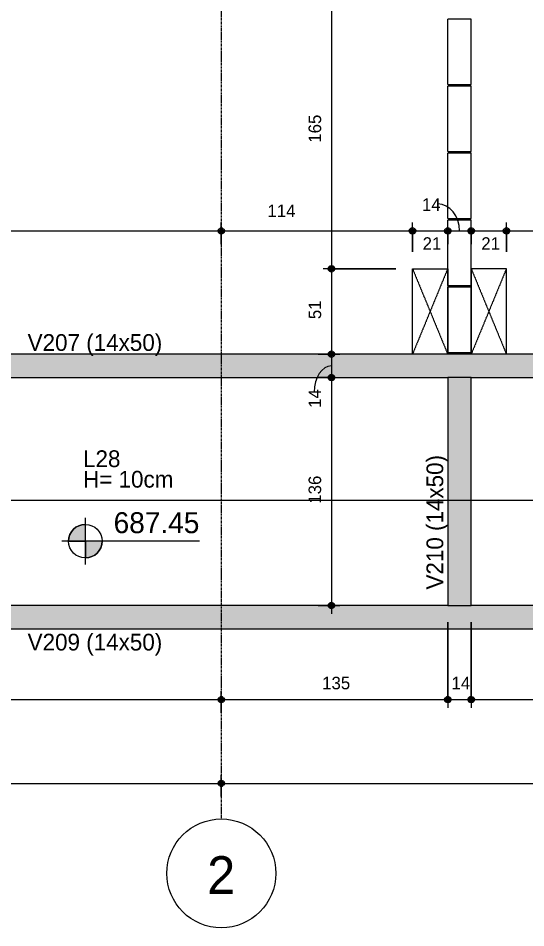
# Model space of a CAD drawing. Header units: centimetres. Extents: x 1490 to 17671, y -2277 to 8860.
# Drawn here: x 8818 to 9121, y -688 to -145 of the extents above; entities that cross this region are included whole.
import ezdxf

# ---------------------------------------------------------------- set-up
doc = ezdxf.new("R2010")
doc.units = ezdxf.units.CM
doc.linetypes.add('Linha de eixo', pattern=[2.2225, 1.27, -0.3175, 0.3175, -0.3175])
doc.linetypes.add('Projeção', pattern=[0.396875, 0.238125, -0.15875])
for name, color, linetype, lineweight, true_color in [('A-ANNO-DIMS-1', 1, 'Continuous', 9, 0xff0000), ('A-DETL-GENF-2', 8, 'Continuous', 9, 0x808080), ('A-DETL-GENF-4', 251, 'Continuous', 9, 0x515151)]:
    doc.layers.add(name, color=color, linetype=linetype, lineweight=lineweight, true_color=true_color)
for name, color, linetype, lineweight in [('A-ANNO-DIMS-50', 7, 'Continuous', 9), ('A-DETL-THIN', 7, 'Continuous', 9), ('A-FLOR-OVHD', 7, 'Projeção', 9), ('G-ANNO-SYMB', 7, 'Continuous', 9), ('G-ANNO-TEXT', 7, 'Continuous', 9), ('S-BEAM', 7, 'Continuous', 9), ('S-BEAM-1', 7, 'Continuous', 13), ('S-GRID-1', 7, 'Linha de eixo', 9), ('S-GRID-IDEN', 7, 'Continuous', 9)]:
    doc.layers.add(name, color=color, linetype=linetype, lineweight=lineweight)
doc.styles.add('Bahnschrift_2', font='', dxfattribs={"height": 12.5})
doc.styles.add('Bahnschrift_6', font='', dxfattribs={"height": 22.5})
doc.styles.add('Bahnschrift_7', font='', dxfattribs={"height": 10})
doc.styles.add('Bahnschrift_8', font='', dxfattribs={"height": 7.5})
doc.styles.get('Bahnschrift_2').set_extended_font_data('Bahnschrift')
doc.styles.get('Bahnschrift_6').set_extended_font_data('Bahnschrift')
doc.styles.get('Bahnschrift_7').set_extended_font_data('Bahnschrift')
doc.styles.get('Bahnschrift_8').set_extended_font_data('Bahnschrift')
doc.dimstyles.new('Linear_-_2_mm_Arial', dxfattribs={"dimscale": 30.48, "dimtxt": 8.33133, "dimasz": 0.393701, "dimexe": 0.164042, "dimexo": 0.328084, "dimgap": 0.131234, "dimtad": 1, "dimdec": 0, "dimzin": 0, "dimdsep": 46, "dimtxsty": 'Bahnschrift_8', "dimblk1": 'DOTSMALL', "dimblk2": 'DOTSMALL', "dimsah": 1, "dimcen": 0.09, "dimdle": 0.164042, "dimazin": 0, "dimtfac": 1, "dimtdec": 4, "dimtix": 1, "dimtmove": 0, "dimatfit": 3, "dimfxl": 1, "dimtvp": 1, "dimtolj": 1, "dimtzin": 0, "dimarcsym": 2})
doc.dimstyles.new('Linear_-_2_mm_Arial_1', dxfattribs={"dimscale": 30.48, "dimtxt": 8.33133, "dimasz": 0.393701, "dimexe": 0.164042, "dimexo": 0.328084, "dimgap": 0.131234, "dimtad": 1, "dimdec": 0, "dimzin": 0, "dimdsep": 46, "dimtxsty": 'Bahnschrift_8', "dimblk1": 'DOTSMALL', "dimblk2": 'DOTSMALL', "dimsah": 1, "dimcen": 0.09, "dimdle": 0.164042, "dimazin": 0, "dimtfac": 1, "dimtdec": 4, "dimtix": 1, "dimtmove": 1, "dimatfit": 3, "dimfxl": 1, "dimtvp": 1, "dimtolj": 1, "dimtzin": 0, "dimarcsym": 2})
doc.dimstyles.new('Linear_-_2_mm_Arial_2', dxfattribs={"dimscale": 30.48, "dimtxt": 8.33133, "dimasz": 0.393701, "dimexe": 0.164042, "dimexo": 0.328084, "dimgap": 0.131234, "dimtad": 1, "dimdec": 0, "dimzin": 0, "dimdsep": 46, "dimtxsty": 'Bahnschrift_8', "dimblk1": 'DOTSMALL', "dimblk2": 'DOTSMALL', "dimsah": 1, "dimcen": 0.09, "dimdle": 0.164042, "dimazin": 0, "dimtfac": 1, "dimtdec": 4, "dimtix": 1, "dimtmove": 2, "dimatfit": 3, "dimfxl": 1, "dimtvp": 1, "dimtolj": 1, "dimtzin": 0, "dimarcsym": 2})

# ---------------------------------------------------------------- blocks, each defined once
blk = doc.blocks.new('LEONE - BLOCO CANALETA 14X39X2 - LEONE - BLOCO CANALETA 14X39X19 2-2460880-FORMA DA COBERTURA')
at = {"layer": 'S-BEAM-1'}
for p, q in [((-19.5, 7), (19.5, 7)), ((-19.5, 7), (-19.5, -7)), ((19.5, -7), (19.5, 7)), ((-19.5, -7), (19.5, -7))]:
    blk.add_line(p, q, dxfattribs=at)
blk = doc.blocks.new('Eixo - M_Cabeça da grade - Círculo-45800-FORMA DA COBERTURA')
at = {"layer": 'S-GRID-IDEN'}
blk.add_circle((0, 0), 0.65, dxfattribs=at)
blk = doc.blocks.new('DIMBLOCK20-FORMA DA COBERTURA')
at = {"layer": 'A-ANNO-DIMS-50', "lineweight": 35, "true_color": 0xff0000}
h = blk.add_hatch(color=1, dxfattribs=at)
edge = h.paths.add_edge_path()
edge.add_arc((8039.29, -601.91), 1.5, 0, 360)
h = blk.add_hatch(color=1, dxfattribs=at)
edge = h.paths.add_edge_path()
edge.add_arc((8939.29, -601.91), 1.5, 0, 360)
at = {"layer": 'A-ANNO-DIMS-50', "color": 1, "true_color": 0xff0000}
for p, q in [((8039.29, -609.79), (8039.29, -596.91)), ((8939.29, -609.79), (8939.29, -596.91)), ((8039.29, -601.91), (8939.29, -601.91)), ((8039.29, -601.91), (8039.29, -609.79)), ((8939.29, -601.91), (8939.29, -609.79))]:
    blk.add_line(p, q, dxfattribs=at)
at = {"layer": 'A-ANNO-DIMS-50', "color": 1, "lineweight": 35, "true_color": 0xff0000}
for centre in [(8039.29, -601.91), (8939.29, -601.91)]:
    blk.add_circle(centre, 1.5, dxfattribs=at)
at = {"layer": 'A-ANNO-DIMS-50', "color": 0, "insert": (8480.77, -588.26), "char_height": 7.5, "width": 20.4496, "attachment_point": 1, "line_spacing_factor": 1.009858, "style": 'Bahnschrift_8'}
blk.add_mtext('900', dxfattribs=at)
blk = doc.blocks.new('_DotSmall')
at = {"color": 0, "linetype": 'ByBlock', "const_width": 0.5}
blk.add_lwpolyline([(-0.0625, 0, 1), (0.0625, 0, 1)], format="xyb", close=True, dxfattribs=at)
blk = doc.blocks.new('DIMBLOCK21-FORMA DA COBERTURA')
at = {"layer": 'A-ANNO-DIMS-50', "lineweight": 35, "true_color": 0xff0000}
h = blk.add_hatch(color=1, dxfattribs=at)
edge = h.paths.add_edge_path()
edge.add_arc((8939.29, -601.91), 1.5, 0, 360)
h = blk.add_hatch(color=1, dxfattribs=at)
edge = h.paths.add_edge_path()
edge.add_arc((9853.29, -601.91), 1.5, 0, 360)
at = {"layer": 'A-ANNO-DIMS-50', "color": 1, "true_color": 0xff0000}
for p, q in [((9853.29, -519.76), (9853.29, -606.91)), ((9853.29, -601.91), (9853.29, -519.76)), ((8939.29, -609.79), (8939.29, -596.91)), ((8939.29, -601.91), (9858.29, -601.91)), ((8939.29, -601.91), (8939.29, -609.79))]:
    blk.add_line(p, q, dxfattribs=at)
at = {"layer": 'A-ANNO-DIMS-50', "color": 1, "lineweight": 35, "true_color": 0xff0000}
for centre in [(8939.29, -601.91), (9853.29, -601.91)]:
    blk.add_circle(centre, 1.5, dxfattribs=at)
at = {"layer": 'A-ANNO-DIMS-50', "color": 0, "insert": (9388.85, -588.26), "char_height": 7.5, "width": 17.8745, "attachment_point": 1, "line_spacing_factor": 1.009858, "style": 'Bahnschrift_8'}
blk.add_mtext('914', dxfattribs=at)
blk = doc.blocks.new('DIMBLOCK30-FORMA DA COBERTURA')
at = {"layer": 'A-ANNO-DIMS-50', "lineweight": 35, "true_color": 0xff0000}
h = blk.add_hatch(color=1, dxfattribs=at)
edge = h.paths.add_edge_path()
edge.add_arc((8668.29, -551.91), 1.5, 0, 360)
h = blk.add_hatch(color=1, dxfattribs=at)
edge = h.paths.add_edge_path()
edge.add_arc((8939.29, -551.91), 1.5, 0, 360)
at = {"layer": 'A-ANNO-DIMS-50', "color": 1, "true_color": 0xff0000}
for p, q in [((8668.29, -504.76), (8668.29, -556.91)), ((8668.29, -551.91), (8668.29, -504.76)), ((8939.29, -559.79), (8939.29, -546.91)), ((8668.29, -551.91), (8939.29, -551.91)), ((8939.29, -551.91), (8939.29, -559.79))]:
    blk.add_line(p, q, dxfattribs=at)
at = {"layer": 'A-ANNO-DIMS-50', "color": 1, "lineweight": 35, "true_color": 0xff0000}
for centre in [(8668.29, -551.91), (8939.29, -551.91)]:
    blk.add_circle(centre, 1.5, dxfattribs=at)
at = {"layer": 'A-ANNO-DIMS-50', "color": 0, "insert": (8796.66, -538.26), "char_height": 7.5, "width": 17.1171, "attachment_point": 1, "line_spacing_factor": 1.009858, "style": 'Bahnschrift_8'}
blk.add_mtext('271', dxfattribs=at)
blk = doc.blocks.new('DIMBLOCK31-FORMA DA COBERTURA')
at = {"layer": 'A-ANNO-DIMS-50', "lineweight": 35, "true_color": 0xff0000}
h = blk.add_hatch(color=1, dxfattribs=at)
edge = h.paths.add_edge_path()
edge.add_arc((8939.29, -551.91), 1.5, 0, 360)
h = blk.add_hatch(color=1, dxfattribs=at)
edge = h.paths.add_edge_path()
edge.add_arc((9074.29, -551.91), 1.5, 0, 360)
at = {"layer": 'A-ANNO-DIMS-50', "color": 1, "true_color": 0xff0000}
for p, q in [((9074.29, -505.76), (9074.29, -556.91)), ((9074.29, -551.91), (9074.29, -505.76)), ((8939.29, -559.79), (8939.29, -546.91)), ((8939.29, -551.91), (9074.29, -551.91)), ((8939.29, -551.91), (8939.29, -559.79))]:
    blk.add_line(p, q, dxfattribs=at)
at = {"layer": 'A-ANNO-DIMS-50', "color": 1, "lineweight": 35, "true_color": 0xff0000}
for centre in [(8939.29, -551.91), (9074.29, -551.91)]:
    blk.add_circle(centre, 1.5, dxfattribs=at)
at = {"layer": 'A-ANNO-DIMS-50', "color": 0, "insert": (8999.41, -538.26), "char_height": 7.5, "width": 17.723, "attachment_point": 1, "line_spacing_factor": 1.009858, "style": 'Bahnschrift_8'}
blk.add_mtext('135', dxfattribs=at)
blk = doc.blocks.new('DIMBLOCK32-FORMA DA COBERTURA')
at = {"layer": 'A-ANNO-DIMS-50', "lineweight": 35, "true_color": 0xff0000}
h = blk.add_hatch(color=1, dxfattribs=at)
edge = h.paths.add_edge_path()
edge.add_arc((9074.29, -551.91), 1.5, 0, 360)
h = blk.add_hatch(color=1, dxfattribs=at)
edge = h.paths.add_edge_path()
edge.add_arc((9088.29, -551.91), 1.5, 0, 360)
at = {"layer": 'A-ANNO-DIMS-50', "color": 1, "true_color": 0xff0000}
for p, q in [((9074.29, -505.76), (9074.29, -556.91)), ((9074.29, -551.91), (9074.29, -505.76)), ((9088.29, -505.76), (9088.29, -556.91)), ((9088.29, -551.91), (9088.29, -505.76)), ((9074.29, -551.91), (9088.29, -551.91))]:
    blk.add_line(p, q, dxfattribs=at)
at = {"layer": 'A-ANNO-DIMS-50', "color": 1, "lineweight": 35, "true_color": 0xff0000}
for centre in [(9074.29, -551.91), (9088.29, -551.91)]:
    blk.add_circle(centre, 1.5, dxfattribs=at)
at = {"layer": 'A-ANNO-DIMS-50', "color": 0, "insert": (9076.56, -538.26), "char_height": 7.5, "width": 11.3609, "attachment_point": 1, "line_spacing_factor": 1.009858, "style": 'Bahnschrift_8'}
blk.add_mtext('14', dxfattribs=at)
blk = doc.blocks.new('DIMBLOCK33-FORMA DA COBERTURA')
at = {"layer": 'A-ANNO-DIMS-50', "lineweight": 35, "true_color": 0xff0000}
h = blk.add_hatch(color=1, dxfattribs=at)
edge = h.paths.add_edge_path()
edge.add_arc((9088.29, -551.91), 1.5, 0, 360)
h = blk.add_hatch(color=1, dxfattribs=at)
edge = h.paths.add_edge_path()
edge.add_arc((9504.29, -551.91), 1.5, 0, 360)
at = {"layer": 'A-ANNO-DIMS-50', "color": 1, "true_color": 0xff0000}
for p, q in [((9088.29, -505.76), (9088.29, -556.91)), ((9088.29, -551.91), (9088.29, -505.76)), ((9504.29, -505.76), (9504.29, -556.91)), ((9504.29, -551.91), (9504.29, -505.76)), ((9088.29, -551.91), (9504.29, -551.91))]:
    blk.add_line(p, q, dxfattribs=at)
at = {"layer": 'A-ANNO-DIMS-50', "color": 1, "lineweight": 35, "true_color": 0xff0000}
for centre in [(9088.29, -551.91), (9504.29, -551.91)]:
    blk.add_circle(centre, 1.5, dxfattribs=at)
at = {"layer": 'A-ANNO-DIMS-50', "color": 0, "insert": (9288.85, -538.26), "char_height": 7.5, "width": 17.8745, "attachment_point": 1, "line_spacing_factor": 1.009858, "style": 'Bahnschrift_8'}
blk.add_mtext('416', dxfattribs=at)
blk = doc.blocks.new('DIMBLOCK147-FORMA DA COBERTURA')
at = {"layer": 'A-ANNO-DIMS-50', "lineweight": 35, "true_color": 0xff0000}
h = blk.add_hatch(color=1, dxfattribs=at)
edge = h.paths.add_edge_path()
edge.add_arc((8668.29, -272.22), 1.5, 0, 360)
h = blk.add_hatch(color=1, dxfattribs=at)
edge = h.paths.add_edge_path()
edge.add_arc((8939.29, -272.22), 1.5, 0, 360)
at = {"layer": 'A-ANNO-DIMS-50', "color": 1, "true_color": 0xff0000}
for p, q in [((8668.29, -280.1), (8668.29, -267.22)), ((8939.29, -280.1), (8939.29, -267.22)), ((8668.29, -272.22), (8939.29, -272.22)), ((8668.29, -272.22), (8668.29, -280.1)), ((8939.29, -272.22), (8939.29, -280.1))]:
    blk.add_line(p, q, dxfattribs=at)
at = {"layer": 'A-ANNO-DIMS-50', "color": 1, "lineweight": 35, "true_color": 0xff0000}
for centre in [(8668.29, -272.22), (8939.29, -272.22)]:
    blk.add_circle(centre, 1.5, dxfattribs=at)
at = {"layer": 'A-ANNO-DIMS-50', "color": 0, "insert": (8796.66, -258.58), "char_height": 7.5, "width": 17.1171, "attachment_point": 1, "line_spacing_factor": 1.009858, "style": 'Bahnschrift_8'}
blk.add_mtext('271', dxfattribs=at)
blk = doc.blocks.new('DIMBLOCK148-FORMA DA COBERTURA')
at = {"layer": 'A-ANNO-DIMS-50', "lineweight": 35, "true_color": 0xff0000}
h = blk.add_hatch(color=1, dxfattribs=at)
edge = h.paths.add_edge_path()
edge.add_arc((8939.29, -272.22), 1.5, 0, 360)
h = blk.add_hatch(color=1, dxfattribs=at)
edge = h.paths.add_edge_path()
edge.add_arc((9053.29, -272.22), 1.5, 0, 360)
at = {"layer": 'A-ANNO-DIMS-50', "color": 1, "true_color": 0xff0000}
for p, q in [((8939.29, -280.1), (8939.29, -267.22)), ((9053.29, -284.76), (9053.29, -267.22)), ((8939.29, -272.22), (9053.29, -272.22)), ((8939.29, -272.22), (8939.29, -280.1)), ((9053.29, -272.22), (9053.29, -284.76))]:
    blk.add_line(p, q, dxfattribs=at)
at = {"layer": 'A-ANNO-DIMS-50', "color": 1, "lineweight": 35, "true_color": 0xff0000}
for centre in [(8939.29, -272.22), (9053.29, -272.22)]:
    blk.add_circle(centre, 1.5, dxfattribs=at)
at = {"layer": 'A-ANNO-DIMS-50', "color": 0, "insert": (8966.79, -256.47), "char_height": 7.5, "width": 15.6023, "attachment_point": 1, "line_spacing_factor": 1.009858, "style": 'Bahnschrift_8'}
blk.add_mtext('114', dxfattribs=at)
blk = doc.blocks.new('DIMBLOCK149-FORMA DA COBERTURA')
at = {"layer": 'A-ANNO-DIMS-50', "lineweight": 35, "true_color": 0xff0000}
h = blk.add_hatch(color=1, dxfattribs=at)
edge = h.paths.add_edge_path()
edge.add_arc((9053.29, -272.22), 1.5, 0, 360)
h = blk.add_hatch(color=1, dxfattribs=at)
edge = h.paths.add_edge_path()
edge.add_arc((9074.29, -272.22), 1.5, 0, 360)
at = {"layer": 'A-ANNO-DIMS-50', "color": 1, "true_color": 0xff0000}
for p, q in [((9053.29, -284.76), (9053.29, -267.22)), ((9074.29, -280.1), (9074.29, -267.22)), ((9053.29, -272.22), (9074.29, -272.22)), ((9053.29, -272.22), (9053.29, -284.76)), ((9074.29, -272.22), (9074.29, -280.1))]:
    blk.add_line(p, q, dxfattribs=at)
at = {"layer": 'A-ANNO-DIMS-50', "color": 1, "lineweight": 35, "true_color": 0xff0000}
for centre in [(9053.29, -272.22), (9074.29, -272.22)]:
    blk.add_circle(centre, 1.5, dxfattribs=at)
at = {"layer": 'A-ANNO-DIMS-50', "color": 0, "insert": (9059.31, -275.99), "char_height": 7.5, "width": 10.755, "attachment_point": 1, "line_spacing_factor": 1.009858, "style": 'Bahnschrift_8'}
blk.add_mtext('21', dxfattribs=at)
blk = doc.blocks.new('DIMBLOCK150-FORMA DA COBERTURA')
at = {"layer": 'A-ANNO-DIMS-50', "lineweight": 35, "true_color": 0xff0000}
h = blk.add_hatch(color=1, dxfattribs=at)
edge = h.paths.add_edge_path()
edge.add_arc((9074.29, -272.22), 1.5, 0, 360)
h = blk.add_hatch(color=1, dxfattribs=at)
edge = h.paths.add_edge_path()
edge.add_arc((9088.29, -272.22), 1.5, 0, 360)
at = {"layer": 'A-ANNO-DIMS-50', "color": 1, "true_color": 0xff0000}
for p, q in [((9074.29, -280.1), (9074.29, -267.22)), ((9088.29, -280.1), (9088.29, -267.22)), ((9074.29, -272.22), (9088.29, -272.22)), ((9074.29, -272.22), (9074.29, -280.1)), ((9088.29, -272.22), (9088.29, -280.1))]:
    blk.add_line(p, q, dxfattribs=at)
at = {"layer": 'A-ANNO-DIMS-50', "color": 1, "lineweight": 35, "true_color": 0xff0000}
for centre in [(9074.29, -272.22), (9088.29, -272.22)]:
    blk.add_circle(centre, 1.5, dxfattribs=at)
at = {"layer": 'A-ANNO-DIMS-50', "color": 1, "true_color": 0xff0000}
blk.add_ellipse((9068.38, -272.22), major_axis=(0, 16.14), ratio=0.799828, start_param=4.712389, end_param=6.283185, dxfattribs=at)
at = {"layer": 'A-ANNO-DIMS-50', "color": 0, "insert": (9058.92, -252.75), "char_height": 7.5, "width": 11.3609, "attachment_point": 1, "line_spacing_factor": 1.009858, "style": 'Bahnschrift_8'}
blk.add_mtext('14', dxfattribs=at)
blk = doc.blocks.new('DIMBLOCK151-FORMA DA COBERTURA')
at = {"layer": 'A-ANNO-DIMS-50', "lineweight": 35, "true_color": 0xff0000}
h = blk.add_hatch(color=1, dxfattribs=at)
edge = h.paths.add_edge_path()
edge.add_arc((9088.29, -272.22), 1.5, 0, 360)
h = blk.add_hatch(color=1, dxfattribs=at)
edge = h.paths.add_edge_path()
edge.add_arc((9109.29, -272.22), 1.5, 0, 360)
at = {"layer": 'A-ANNO-DIMS-50', "color": 1, "true_color": 0xff0000}
for p, q in [((9088.29, -280.1), (9088.29, -267.22)), ((9109.29, -284.76), (9109.29, -267.22)), ((9088.29, -272.22), (9109.29, -272.22)), ((9088.29, -272.22), (9088.29, -280.1)), ((9109.29, -272.22), (9109.29, -284.76))]:
    blk.add_line(p, q, dxfattribs=at)
at = {"layer": 'A-ANNO-DIMS-50', "color": 1, "lineweight": 35, "true_color": 0xff0000}
for centre in [(9088.29, -272.22), (9109.29, -272.22)]:
    blk.add_circle(centre, 1.5, dxfattribs=at)
at = {"layer": 'A-ANNO-DIMS-50', "color": 0, "insert": (9094.31, -275.99), "char_height": 7.5, "width": 10.755, "attachment_point": 1, "line_spacing_factor": 1.009858, "style": 'Bahnschrift_8'}
blk.add_mtext('21', dxfattribs=at)
blk = doc.blocks.new('DIMBLOCK152-FORMA DA COBERTURA')
at = {"layer": 'A-ANNO-DIMS-50', "lineweight": 35, "true_color": 0xff0000}
h = blk.add_hatch(color=1, dxfattribs=at)
edge = h.paths.add_edge_path()
edge.add_arc((9109.29, -272.22), 1.5, 0, 360)
h = blk.add_hatch(color=1, dxfattribs=at)
edge = h.paths.add_edge_path()
edge.add_arc((9504.29, -272.22), 1.5, 0, 360)
at = {"layer": 'A-ANNO-DIMS-50', "color": 1, "true_color": 0xff0000}
for p, q in [((9109.29, -284.76), (9109.29, -267.22)), ((9504.29, -280.1), (9504.29, -267.22)), ((9109.29, -272.22), (9504.29, -272.22)), ((9109.29, -272.22), (9109.29, -284.76)), ((9504.29, -272.22), (9504.29, -280.1))]:
    blk.add_line(p, q, dxfattribs=at)
at = {"layer": 'A-ANNO-DIMS-50', "color": 1, "lineweight": 35, "true_color": 0xff0000}
for centre in [(9109.29, -272.22), (9504.29, -272.22)]:
    blk.add_circle(centre, 1.5, dxfattribs=at)
at = {"layer": 'A-ANNO-DIMS-50', "color": 0, "insert": (9298.46, -258.58), "char_height": 7.5, "width": 19.9952, "attachment_point": 1, "line_spacing_factor": 1.009858, "style": 'Bahnschrift_8'}
blk.add_mtext('395', dxfattribs=at)
blk = doc.blocks.new('DIMBLOCK260-FORMA DA COBERTURA')
at = {"layer": 'A-ANNO-DIMS-50', "lineweight": 35, "true_color": 0xff0000}
h = blk.add_hatch(color=1, dxfattribs=at)
edge = h.paths.add_edge_path()
edge.add_arc((9004.96, -129.76), 1.5, 0, 360)
h = blk.add_hatch(color=1, dxfattribs=at)
edge = h.paths.add_edge_path()
edge.add_arc((9004.96, -294.76), 1.5, 0, 360)
at = {"layer": 'A-ANNO-DIMS-50', "color": 1, "true_color": 0xff0000}
for p, q in [((8997.08, -129.76), (9009.96, -129.76)), ((9004.96, -129.76), (8997.08, -129.76)), ((9004.96, -129.76), (9004.96, -294.76)), ((9043.29, -294.76), (8999.96, -294.76)), ((9004.96, -294.76), (9043.29, -294.76))]:
    blk.add_line(p, q, dxfattribs=at)
at = {"layer": 'A-ANNO-DIMS-50', "color": 1, "lineweight": 35, "true_color": 0xff0000}
for centre in [(9004.96, -129.76), (9004.96, -294.76)]:
    blk.add_circle(centre, 1.5, dxfattribs=at)
at = {"layer": 'A-ANNO-DIMS-50', "color": 0, "insert": (8991.31, -219.58), "char_height": 7.5, "width": 17.5715, "attachment_point": 1, "rotation": 90, "line_spacing_factor": 1.009858, "style": 'Bahnschrift_8'}
blk.add_mtext('165', dxfattribs=at)
blk = doc.blocks.new('DIMBLOCK261-FORMA DA COBERTURA')
at = {"layer": 'A-ANNO-DIMS-50', "lineweight": 35, "true_color": 0xff0000}
h = blk.add_hatch(color=1, dxfattribs=at)
edge = h.paths.add_edge_path()
edge.add_arc((9004.96, -294.76), 1.5, 0, 360)
h = blk.add_hatch(color=1, dxfattribs=at)
edge = h.paths.add_edge_path()
edge.add_arc((9004.96, -345.76), 1.5, 0, 360)
at = {"layer": 'A-ANNO-DIMS-50', "color": 1, "true_color": 0xff0000}
for p, q in [((9043.29, -294.76), (8999.96, -294.76)), ((9004.96, -294.76), (9004.96, -345.76)), ((9004.96, -294.76), (9043.29, -294.76)), ((8997.08, -345.76), (9009.96, -345.76)), ((9004.96, -345.76), (8997.08, -345.76))]:
    blk.add_line(p, q, dxfattribs=at)
at = {"layer": 'A-ANNO-DIMS-50', "color": 1, "lineweight": 35, "true_color": 0xff0000}
for centre in [(9004.96, -294.76), (9004.96, -345.76)]:
    blk.add_circle(centre, 1.5, dxfattribs=at)
at = {"layer": 'A-ANNO-DIMS-50', "color": 0, "insert": (8991.31, -324.86), "char_height": 7.5, "width": 11.0579, "attachment_point": 1, "rotation": 90, "line_spacing_factor": 1.009858, "style": 'Bahnschrift_8'}
blk.add_mtext('51', dxfattribs=at)
blk = doc.blocks.new('DIMBLOCK262-FORMA DA COBERTURA')
at = {"layer": 'A-ANNO-DIMS-50', "lineweight": 35, "true_color": 0xff0000}
h = blk.add_hatch(color=1, dxfattribs=at)
edge = h.paths.add_edge_path()
edge.add_arc((9004.96, -345.76), 1.5, 0, 360)
h = blk.add_hatch(color=1, dxfattribs=at)
edge = h.paths.add_edge_path()
edge.add_arc((9004.96, -359.76), 1.5, 0, 360)
at = {"layer": 'A-ANNO-DIMS-50', "color": 1, "true_color": 0xff0000}
for p, q in [((8997.08, -345.76), (9009.96, -345.76)), ((9004.96, -345.76), (8997.08, -345.76)), ((9004.96, -345.76), (9004.96, -359.76)), ((8997.08, -359.76), (9009.96, -359.76)), ((9004.96, -359.76), (8997.08, -359.76))]:
    blk.add_line(p, q, dxfattribs=at)
at = {"layer": 'A-ANNO-DIMS-50', "color": 1, "lineweight": 35, "true_color": 0xff0000}
for centre in [(9004.96, -345.76), (9004.96, -359.76)]:
    blk.add_circle(centre, 1.5, dxfattribs=at)
at = {"layer": 'A-ANNO-DIMS-50', "color": 1, "true_color": 0xff0000}
blk.add_ellipse((9004.96, -368.34), major_axis=(0, 15.58), ratio=0.661764, start_param=0, end_param=1.570796, dxfattribs=at)
at = {"layer": 'A-ANNO-DIMS-50', "color": 0, "insert": (8991.31, -377.81), "char_height": 7.5, "width": 11.3609, "attachment_point": 1, "rotation": 90, "line_spacing_factor": 1.009858, "style": 'Bahnschrift_8'}
blk.add_mtext('14', dxfattribs=at)
blk = doc.blocks.new('DIMBLOCK263-FORMA DA COBERTURA')
at = {"layer": 'A-ANNO-DIMS-50', "lineweight": 35, "true_color": 0xff0000}
h = blk.add_hatch(color=1, dxfattribs=at)
edge = h.paths.add_edge_path()
edge.add_arc((9004.96, -359.76), 1.5, 0, 360)
h = blk.add_hatch(color=1, dxfattribs=at)
edge = h.paths.add_edge_path()
edge.add_arc((9004.96, -495.76), 1.5, 0, 360)
at = {"layer": 'A-ANNO-DIMS-50', "color": 1, "true_color": 0xff0000}
for p, q in [((8997.08, -359.76), (9009.96, -359.76)), ((9004.96, -359.76), (8997.08, -359.76)), ((9004.96, -359.76), (9004.96, -500.76)), ((8997.08, -495.76), (9009.96, -495.76)), ((9004.96, -495.76), (8997.08, -495.76))]:
    blk.add_line(p, q, dxfattribs=at)
at = {"layer": 'A-ANNO-DIMS-50', "color": 1, "lineweight": 35, "true_color": 0xff0000}
for centre in [(9004.96, -359.76), (9004.96, -495.76)]:
    blk.add_circle(centre, 1.5, dxfattribs=at)
at = {"layer": 'A-ANNO-DIMS-50', "color": 0, "insert": (8991.31, -435.01), "char_height": 7.5, "width": 17.4201, "attachment_point": 1, "rotation": 90, "line_spacing_factor": 1.009858, "style": 'Bahnschrift_8'}
blk.add_mtext('136', dxfattribs=at)

msp = doc.modelspace()

# ---------------------------------------------------------------- hatches: boundary and pattern name
at = {"layer": 'A-DETL-GENF-2'}
for points in [[(8654.29, -359.76), (9518.29, -359.76), (9518.29, -345.76), (8654.29, -345.76)], [(9088.29, -495.76), (9088.29, -359.76), (9074.29, -359.76), (9074.29, -495.76)], [(9518.29, -509.76), (9518.29, -495.76), (8654.29, -495.76), (8654.29, -509.76), (9285.86, -509.76)]]:
    msp.add_hatch(color=256, dxfattribs=at).paths.add_polyline_path(points)
at = {"layer": 'A-DETL-GENF-4'}
for points in [[(8848.56, -457.36), (8858.22, -457.36), (8858.22, -447.36), (8855.63, -447.71), (8853.22, -448.7), (8851.14, -450.29), (8849.56, -452.36), (8848.56, -454.78), (8848.22, -457.36)], [(8858.22, -467.36), (8860.8, -467.02), (8863.22, -466.02), (8865.29, -464.44), (8866.88, -462.36), (8867.87, -459.95), (8868.22, -457.36), (8858.22, -457.36), (8858.22, -467.02)]]:
    msp.add_hatch(color=256, dxfattribs=at).paths.add_polyline_path(points)

# ---------------------------------------------------------------- linework, layer by layer
at = {"layer": 'A-DETL-THIN'}
for p, q in [((9504.29, -345.76), (8668.29, -345.76)), ((8668.29, -359.76), (9074.29, -359.76)), ((9088.29, -359.76), (9074.29, -359.76)), ((9074.29, -359.76), (9074.29, -495.76)), ((9088.29, -359.76), (9504.29, -359.76)), ((9088.29, -495.76), (9088.29, -359.76)), ((8858.22, -471.36), (8858.22, -443.36)), ((8858.22, -457.36), (8858.22, -447.36)), ((8926.22, -457.36), (8844.22, -457.36)), ((8848.22, -457.36), (8858.22, -457.36)), ((8868.22, -457.36), (8858.22, -457.36)), ((8858.22, -457.36), (8858.22, -467.36)), ((9074.29, -495.76), (8668.29, -495.76)), ((9074.29, -495.76), (9088.29, -495.76)), ((9504.29, -495.76), (9088.29, -495.76)), ((8654.29, -509.76), (9518.29, -509.76))]:
    msp.add_line(p, q, dxfattribs=at)
msp.add_circle((8858.22, -457.36), 10, dxfattribs=at)
for start, end in [(90, 180), (270, 360)]:
    msp.add_arc((8858.22, -457.36), 10, start, end, dxfattribs=at)
at = {"layer": 'A-FLOR-OVHD'}
for p, q in [((9053.29, -345.76), (9053.29, -294.76)), ((9053.29, -294.76), (9074.29, -294.76)), ((9074.29, -294.76), (9053.29, -345.76)), ((9053.29, -294.76), (9074.29, -345.76)), ((9074.29, -294.76), (9074.29, -345.76)), ((9088.29, -294.76), (9088.29, -345.76)), ((9109.29, -294.76), (9088.29, -294.76)), ((9088.29, -294.76), (9109.29, -345.76)), ((9109.29, -294.76), (9088.29, -345.76)), ((9109.29, -345.76), (9109.29, -294.76))]:
    msp.add_line(p, q, dxfattribs=at)
at = {"layer": 'G-ANNO-SYMB'}
msp.add_line((6938.91, -432.87), (10058.88, -432.87), dxfattribs=at)
at = {"layer": 'S-GRID-1'}
msp.add_line((8939.29, 921.64), (8939.29, -623.1), dxfattribs=at)

# ---------------------------------------------------------------- block references
at = {"layer": 'S-BEAM', "rotation": 89.9999999999999}
for p in [(9081.29, -165.26), (9081.29, -205.26), (9081.29, -245.26), (9081.29, -285.26), (9081.29, -325.26)]:
    msp.add_blockref('LEONE - BLOCO CANALETA 14X39X2 - LEONE - BLOCO CANALETA 14X39X19 2-2460880-FORMA DA COBERTURA', p, dxfattribs=at)
at = {"layer": 'S-GRID-IDEN', "xscale": 49.99999999999998, "yscale": 49.99999999999998, "zscale": 49.99999999999998, "rotation": 180}
msp.add_blockref('Eixo - M_Cabeça da grade - Círculo-45800-FORMA DA COBERTURA', (8939.29, -655.6), dxfattribs=at)

# ---------------------------------------------------------------- texts
at = {"layer": 'G-ANNO-TEXT', "attachment_point": 1}
for s, insert, char_height, width, style in [('V207 (14x50)', (8823.78, -333.82), 10, 97.0042, 'Bahnschrift_7'), ('L28', (8856.82, -403.15), 10, 28.4599, 'Bahnschrift_7'), ('H= 10cm', (8856.82, -415.41), 10, 62.9325, 'Bahnschrift_7'), ('687.45', (8875.07, -440.08), 12.5, 62.1308, 'Bahnschrift_2'), ('V209 (14x50)', (8823.78, -512.6), 10, 97.0042, 'Bahnschrift_7')]:
    msp.add_mtext(s, dxfattribs=dict(at, insert=insert, char_height=char_height, width=width, style=style))
at = {"layer": 'G-ANNO-TEXT', "insert": (9061.63, -486.22), "char_height": 10, "width": 93.7974, "attachment_point": 1, "rotation": 90, "style": 'Bahnschrift_7'}
msp.add_mtext('V210 (14x50)', dxfattribs=at)

# ---------------------------------------------------------------- dimensions: what is measured, and where the dimension line sits
at = {"layer": 'A-ANNO-DIMS-1'}
for base, p1, p2, override, picture, middle in [((9004.96, -294.76), (9007.08, -129.76), (9053.29, -294.76), {"dimpost": '<>', "dimfxl": 171.349791}, 'DIMBLOCK260-FORMA DA COBERTURA', (8997.17, -212.26)), ((9004.96, -345.76), (9053.29, -294.76), (9007.08, -345.76), {"dimpost": '<>', "dimfxl": 68.824056}, 'DIMBLOCK261-FORMA DA COBERTURA', (8997.17, -320.26)), ((9004.96, -495.76), (9007.08, -359.76), (9007.08, -495.76), {"dimpost": '<>', "dimfxl": 136}, 'DIMBLOCK263-FORMA DA COBERTURA', (8997.13, -427.76))]:
    dim = msp.add_linear_dim(base=base, p1=p1, p2=p2, angle=90, dimstyle='Linear_-_2_mm_Arial', override=override, dxfattribs=at)
    dim.commit()
    dim.dimension.update_dxf_attribs({"geometry": picture, "text_midpoint": middle})
for base, p1, p2, dimstyle, override, picture, middle in [((9088.29, -272.22), (9074.29, -270.1), (9088.29, -270.1), 'Linear_-_2_mm_Arial_1', {"dimpost": '<>', "dimfxl": 14}, 'DIMBLOCK150-FORMA DA COBERTURA', (9064.6, -257.75)), ((9053.29, -272.22), (8939.29, -270.1), (9053.29, -294.76), 'Linear_-_2_mm_Arial_2', {"dimpost": '<>', "dimfxl": 116.635168}, 'DIMBLOCK148-FORMA DA COBERTURA', (8974.59, -261.47)), ((9074.29, -272.22), (9053.29, -294.76), (9074.29, -270.1), 'Linear_-_2_mm_Arial_2', {"dimpost": '<>', "dimfxl": 32.384601}, 'DIMBLOCK149-FORMA DA COBERTURA', (9064.69, -280.99)), ((9109.29, -272.22), (9088.29, -270.1), (9109.29, -294.76), 'Linear_-_2_mm_Arial_2', {"dimpost": '<>', "dimfxl": 32.384601}, 'DIMBLOCK151-FORMA DA COBERTURA', (9099.69, -280.99))]:
    dim = msp.add_linear_dim(base=base, p1=p1, p2=p2, dimstyle=dimstyle, override=override, dxfattribs=at)
    dim.commit()
    dim.dimension.update_dxf_attribs({"geometry": picture, "text_midpoint": middle, "dimtype": 160})
for base, p1, p2, override, picture, middle in [((8939.29, -272.22), (8668.29, -270.1), (8939.29, -270.1), {"dimpost": '<>', "dimfxl": 271}, 'DIMBLOCK147-FORMA DA COBERTURA', (8803.79, -264.44)), ((9504.29, -272.22), (9109.29, -294.76), (9504.29, -270.1), {"dimpost": '<>', "dimfxl": 395.768572}, 'DIMBLOCK152-FORMA DA COBERTURA', (9306.79, -264.4)), ((8939.29, -551.91), (8668.29, -494.76), (8939.29, -549.79), {"dimpost": '<>', "dimfxl": 276.531465}, 'DIMBLOCK30-FORMA DA COBERTURA', (8803.79, -544.12)), ((9074.29, -551.91), (8939.29, -549.79), (9074.29, -495.76), {"dimpost": '<>', "dimfxl": 145.411777}, 'DIMBLOCK31-FORMA DA COBERTURA', (9006.79, -544.08)), ((9088.29, -551.91), (9074.29, -495.76), (9088.29, -495.76), {"dimpost": '<>', "dimfxl": 14}, 'DIMBLOCK32-FORMA DA COBERTURA', (9081.29, -544.16)), ((9504.29, -551.91), (9088.29, -495.76), (9504.29, -495.76), {"dimpost": '<>', "dimfxl": 416}, 'DIMBLOCK33-FORMA DA COBERTURA', (9296.29, -544.12)), ((9853.29, -601.91), (8939.29, -599.79), (9853.29, -509.76), {"dimpost": '<>', "dimfxl": 918.423635}, 'DIMBLOCK21-FORMA DA COBERTURA', (9396.29, -594.12)), ((8939.29, -601.91), (8039.29, -599.79), (8939.29, -599.79), {"dimpost": '<>', "dimfxl": 900}, 'DIMBLOCK20-FORMA DA COBERTURA', (8489.29, -594.08))]:
    dim = msp.add_linear_dim(base=base, p1=p1, p2=p2, dimstyle='Linear_-_2_mm_Arial', override=override, dxfattribs=at)
    dim.commit()
    dim.dimension.update_dxf_attribs({"geometry": picture, "text_midpoint": middle})
dim = msp.add_linear_dim(base=(9004.96, -359.76), p1=(9007.08, -345.76), p2=(9007.08, -359.76), angle=90, dimstyle='Linear_-_2_mm_Arial_1', override={"dimpost": '<>', "dimfxl": 14}, dxfattribs=at)
dim.commit()
dim.dimension.update_dxf_attribs({"geometry": 'DIMBLOCK262-FORMA DA COBERTURA', "text_midpoint": (8996.31, -372.13), "dimtype": 160, "text_rotation": 90})

# ---------------------------------------------------------------- next in the draw order: texts
at = {"layer": 'S-GRID-IDEN', "insert": (8930.87, -645.36), "char_height": 22.5, "width": 20.0422, "attachment_point": 1, "style": 'Bahnschrift_6', "bg_fill": 3, "box_fill_scale": 1.25, "bg_fill_color": 9, "bg_fill_true_color": 13158600, "bg_fill_transparency": 0}
msp.add_mtext('2', dxfattribs=at)

doc.saveas('drawing.dxf')
